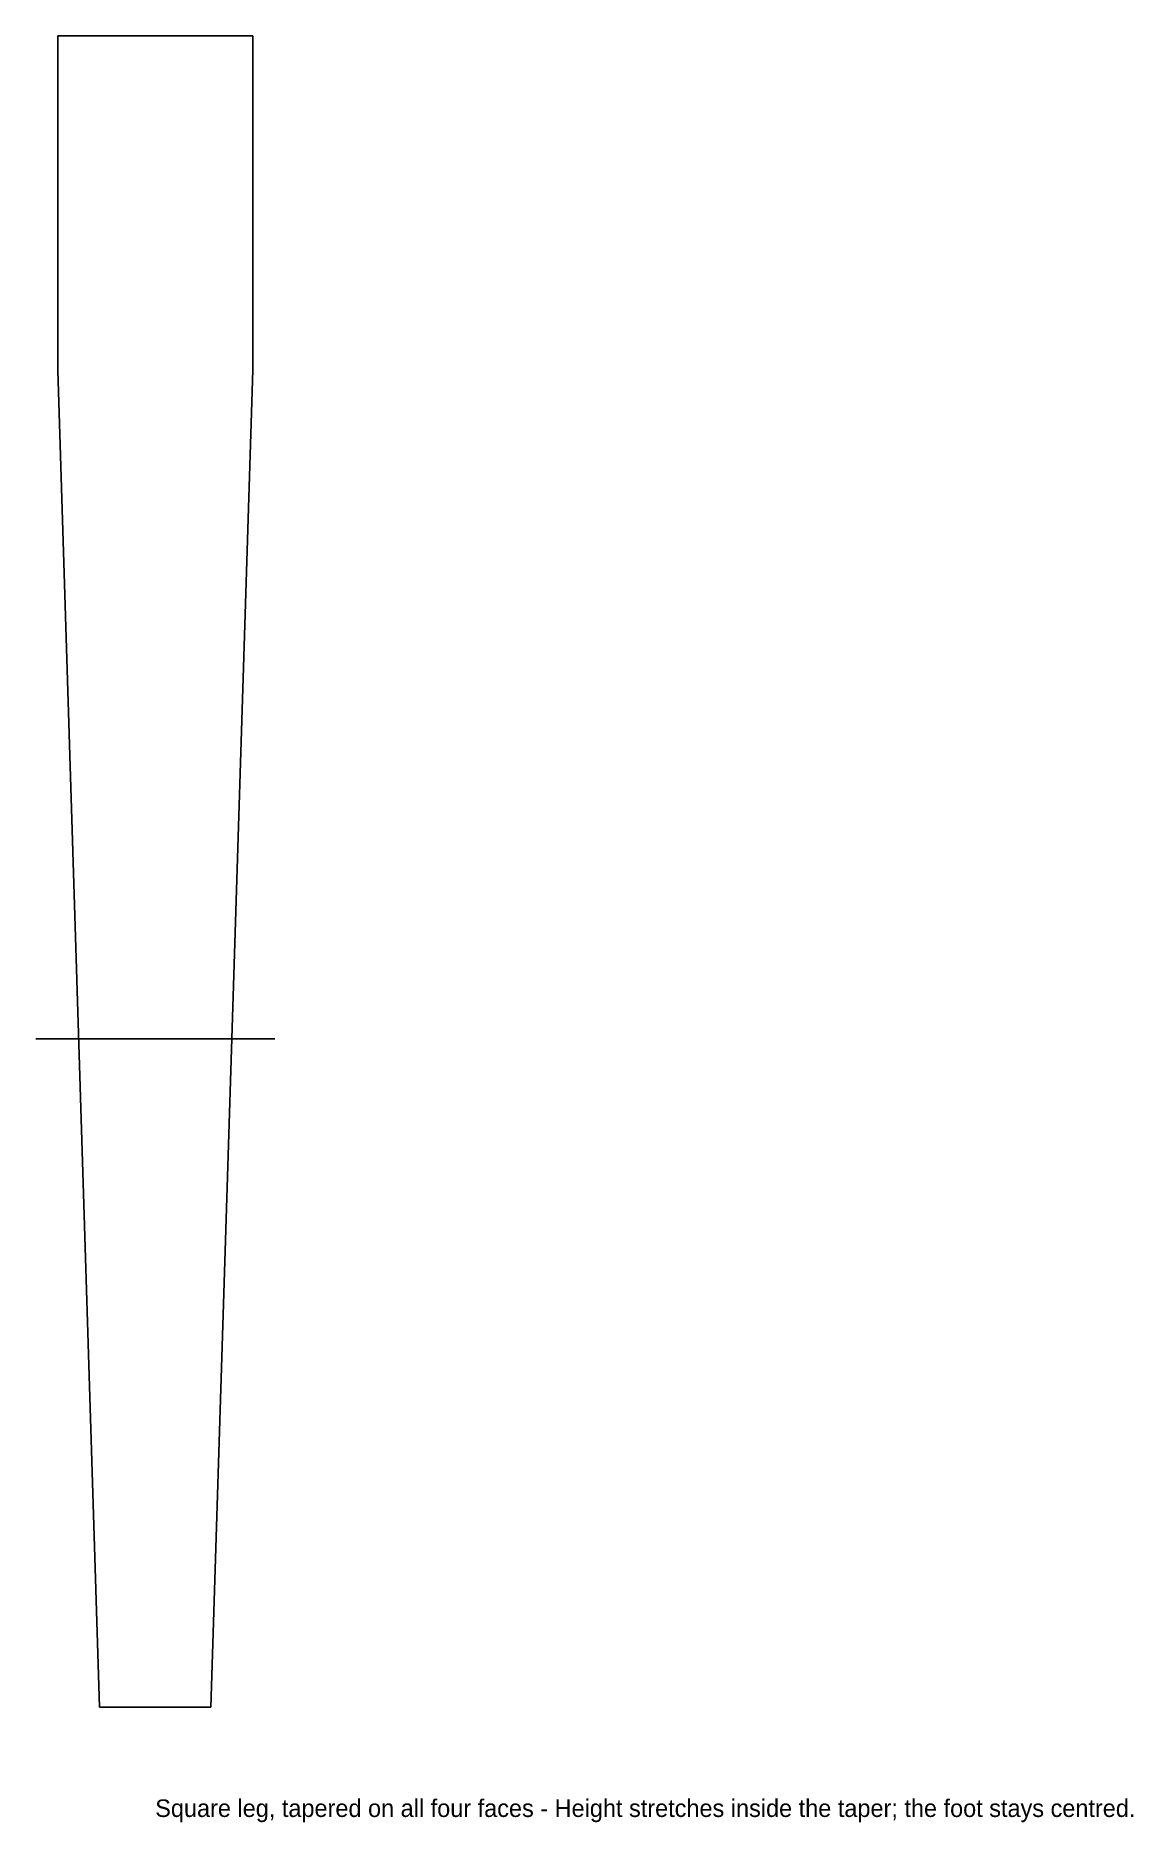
# Model space of a CAD drawing. Header units: millimetres. Extents: x -27 to 223, y -26 to 381.
import ezdxf

# ---------------------------------------------------------------- set-up
doc = ezdxf.new("R2010")
doc.units = ezdxf.units.MM
for name, color, linetype in [('CUT', 7, 'CONTINUOUS'), ('STRETCH', 1, 'CONTINUOUS'), ('TEXT', 3, 'CONTINUOUS')]:
    doc.layers.add(name, color=color, linetype=linetype)

msp = doc.modelspace()

# ---------------------------------------------------------------- linework, layer by layer
at = {"layer": 'CUT'}
for p, q in [((22.225, 381), (-22.225, 381)), ((-22.225, 381), (-22.225, 304.8)), ((22.225, 304.8), (22.225, 381)), ((-22.225, 304.8), (-12.7, 0)), ((12.7, 0), (22.225, 304.8)), ((-12.7, 0), (12.7, 0))]:
    msp.add_line(p, q, dxfattribs=at)
at = {"layer": 'STRETCH'}
msp.add_line((-27.225, 152.4), (27.225, 152.4), dxfattribs=at)

# ---------------------------------------------------------------- texts
at = {"layer": 'TEXT'}
msp.add_text('Square leg, tapered on all four faces - Height stretches inside the taper; the foot stays centred.', height=4, dxfattribs=at).set_placement((0, -25))

doc.saveas('drawing.dxf')
